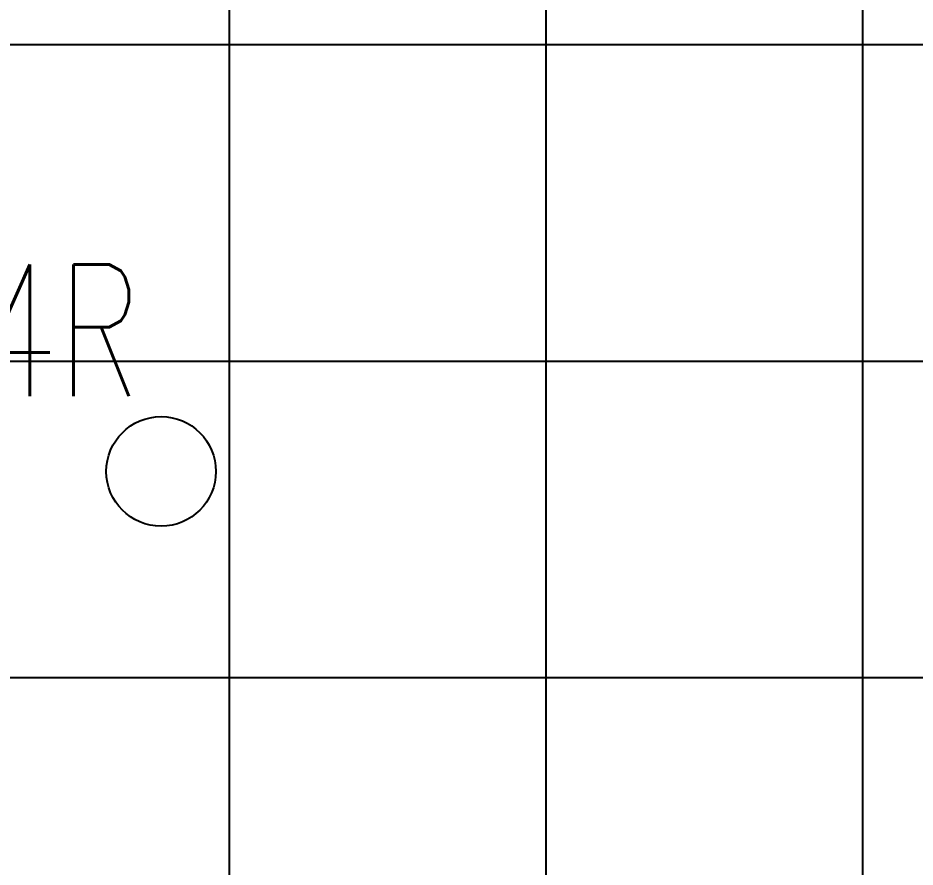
# Model space of a CAD drawing. Header units: millimetres. Extents: x -92759 to 184353, y -15225 to 86714.
# Drawn here: x 57839 to 59539, y 70791 to 72401 of the extents above; entities that cross this region are included whole.
import ezdxf

# ---------------------------------------------------------------- set-up
doc = ezdxf.new("R2010")
doc.units = ezdxf.units.MM
for name, color, linetype in [('A-PATT-CONC', 8, 'Continuous'), ('E-_LIGT----_E-', 3, 'Continuous'), ('E-legend', 1, 'Continuous')]:
    doc.layers.add(name, color=color, linetype=linetype)
doc.layers.add('HFI 9MM FPB', color=94, linetype='Continuous', lineweight=5)
doc.styles.add('Simplex', font='simplex_.ttf', dxfattribs={"width": 0.7, "height": 450})

# ---------------------------------------------------------------- blocks, each defined once
blk = doc.blocks.new('RCP_B8L2')
at = {"layer": 'A-PATT-CONC'}
h = blk.add_hatch(dxfattribs=at)
h.set_pattern_fill('ANSI37', color=256, scale=189, angle=45)
h.set_pattern_definition([(90, (-397818.07, -146677.3), (-600.075, 0), []), (180, (-397818.07, -146677.3), (-6e-14, -600.075), [])])
h.paths.add_polyline_path([(-379218.1, -147877.3), (-379218.1, -146077.3), (-378018.1, -146077.3), (-378018.1, -147877.3), (-369818.1, -147877.3), (-369818.1, -149677.3), (-397818.1, -149677.3), (-397818.1, -147877.3), (-397818.1, -146677.3), (-396618.1, -146677.3), (-395418.1, -146677.3), (-395418.1, -147877.3)])
at = {"layer": 'HFI 9MM FPB'}
h = blk.add_hatch(dxfattribs=at)
h.set_pattern_fill('ANSI33', color=256, scale=50)
h.set_pattern_definition([(45, (-381589.02, -647239), (-224.5064, 224.5064), []), (45, (-381364.5, -647239), (-224.5064, 224.5064), [158.75, -79.375])])
h.paths.add_polyline_path([(-397818.1, -145727.3), (-400118.1, -145727.3), (-400118.1, -175677.3), (-397818.1, -175677.3), (-397818.1, -149677.3), (-369818.1, -149677.3), (-369818.1, -175677.3), (-400118.1, -175677.3), (-400118.1, -180477.3), (-377418.1, -180477.3), (-377418.1, -194177.3), (-377868.1, -194177.3), (-377868.1, -197377.3), (-373818.1, -197377.3), (-373818.1, -196977.3), (-373218.1, -196977.3), (-373218.1, -197377.3), (-372328.1, -197377.3), (-372328.1, -187777.3), (-373518.1, -187777.3), (-373518.1, -183977.3), (-369718.1, -183977.3), (-369718.1, -184377.3), (-367302.1, -184377.3), (-367302.1, -183227.3), (-367418.1, -183227.3), (-367418.1, -174577.3), (-365018.1, -174577.3), (-365018.1, -174045.3), (-364918.1, -174045.3), (-364918.1, -173009.3), (-365018.1, -173009.3), (-365018.1, -172877.3), (-367418.1, -172877.3), (-367418.1, -161227.3), (-365818.1, -161227.3), (-365818.1, -161927.3), (-362518.1, -161927.3), (-362518.1, -160193), (-362518.1, -159277.3), (-362718.1, -159277.3), (-362718.1, -157677.3), (-364168.1, -157677.3), (-364168.1, -158127.3), (-364455.6, -158127.3), (-365318.1, -158127.3), (-365318.1, -158827.3), (-366818.1, -158827.3), (-366818.1, -159277.3), (-367418.1, -159277.3), (-367418.1, -145307.3), (-369018.1, -145307.3), (-369018.1, -145557.3), (-369818.1, -145557.3), (-369818.1, -147877.3), (-377418.1, -147877.3), (-377418.1, -145557.7), (-379668.1, -145557.7), (-379668.1, -147877.3), (-394868.1, -147877.3), (-394868.1, -146527.3), (-397818.1, -146527.3)])
h.paths.add_polyline_path([(-399868.1, -146002.3), (-398068.1, -146002.3), (-398068.1, -175402.3), (-399868.1, -175402.3)], flags=16)
h.paths.add_polyline_path([(-379218.1, -147877.3), (-379218.1, -146077.3), (-378018.1, -146077.3), (-378018.1, -147877.3), (-369818.1, -147877.3), (-369818.1, -149677.3), (-397818.1, -149677.3), (-397818.1, -147877.3), (-397818.1, -146677.3), (-396618.1, -146677.3), (-395418.1, -146677.3), (-395418.1, -147877.3)], flags=16)
h.paths.add_polyline_path([(-369518.1, -175677.3), (-367718.1, -175677.3), (-367718.1, -145677.3), (-369518.1, -145677.3)], flags=16)
h.paths.add_polyline_path([(-366468.1, -159177.3), (-366468.1, -160977.3), (-365268.1, -160977.3), (-365268.1, -161577.3), (-362868.1, -161577.3), (-362868.1, -159177.3)], flags=16)
h.paths.add_polyline_path([(-376718.1, -196977.3), (-373718.1, -196977.3), (-373718.1, -187977.3), (-373718.1, -187977.3), (-373718.1, -183777.3), (-367718.1, -183777.3), (-367718.1, -175977.3), (-399518.1, -175977.3), (-399518.1, -180177.3), (-376718.1, -180177.3)], flags=16)
blk = doc.blocks.new('A$C020d881d')
at = {"layer": 'E-legend', "lineweight": 25}
blk.add_circle((818.7, 172), 103.8, dxfattribs=at)
at = {"layer": 'E-legend', "lineweight": 25, "style": 'Simplex', "width": 0.7}
blk.add_text('L4R', height=250, dxfattribs=at).set_placement((345.2, 314.3))
blk = doc.blocks.new('EL_B8_L2_R4')
at = {"layer": 'E-_LIGT----_E-', "ltscale": 0.5}
blk.add_blockref('A$C020d881d', (-33009.9, -7972), dxfattribs=at)

msp = doc.modelspace()

# ---------------------------------------------------------------- block references
at = {"layer": 'A-PATT-CONC'}
msp.add_blockref('RCP_B8L2', (452619.1, 220318.5), dxfattribs=at)
at = {"layer": 'E-legend', "color": 7}
msp.add_blockref('EL_B8_L2_R4', (90301.1, 79341.2), dxfattribs=at)

doc.saveas('drawing.dxf')
